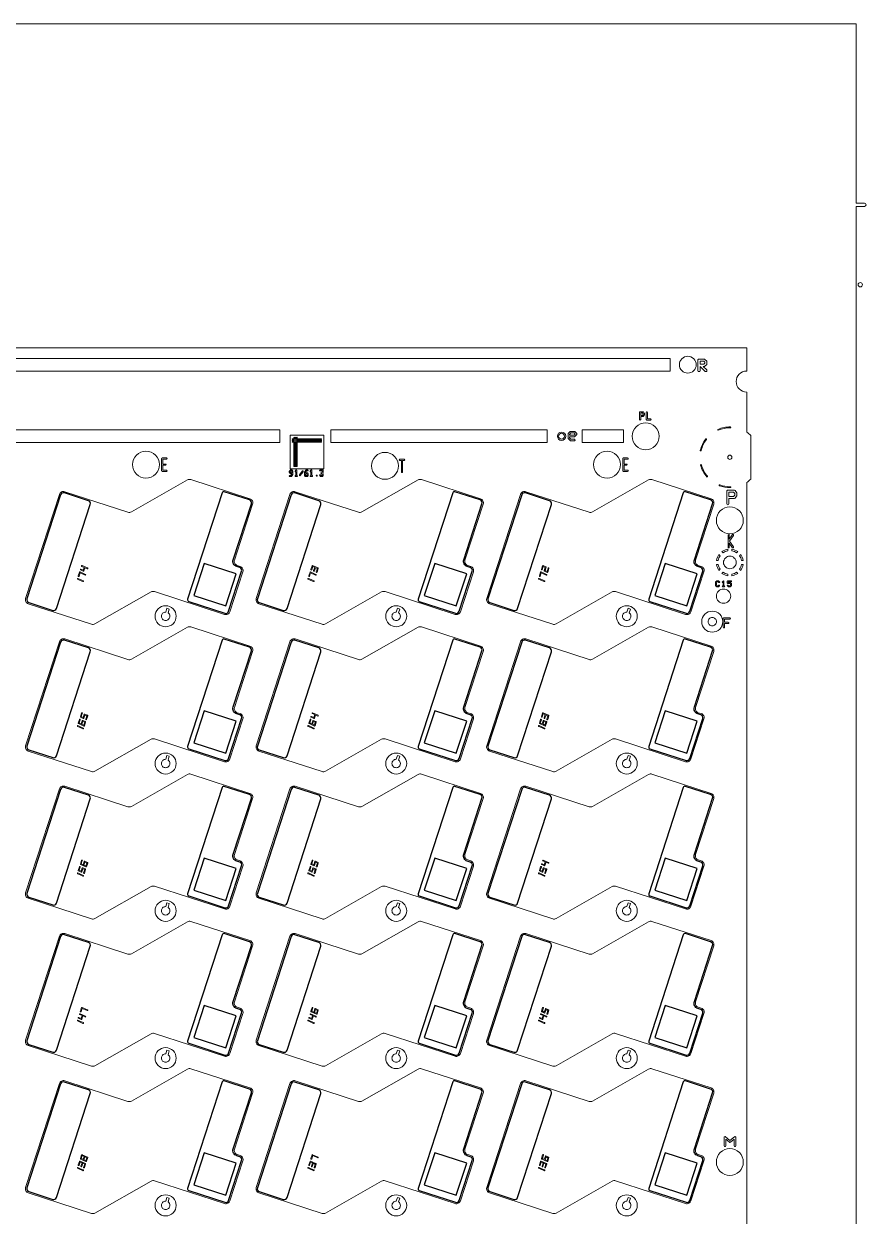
# Model space of a CAD drawing. Extents: x 2864 to 3941, y 2420 to 3182.
# Drawn here: x 3679.3 to 3779.4, y 2960.3 to 3101.9 of the extents above; entities that cross this region are included whole.
import ezdxf

# ---------------------------------------------------------------- set-up
doc = ezdxf.new("R2010")
doc.units = 0
doc.layers.get('0').update_dxf_attribs({"lineweight": 0})
for name, color, linetype in [('barcode', 1, 'Continuous'), ('susa-b', 2, 'Continuous'), ('susb-b', 3, 'Continuous')]:
    doc.layers.add(name, color=color, linetype=linetype)

msp = doc.modelspace()

# ---------------------------------------------------------------- linework, layer by layer
for p, q in [((3711.669, 3048.142), (3711.749, 3048.142)), ((3713.469, 3048.142), (3713.549, 3048.142)), ((3762.952, 3039.321), (3762.952, 3039.524)), ((3762.051, 3038.741), (3761.907, 3038.884)), ((3761.907, 3037.003), (3762.051, 3037.146)), ((3762.446, 3035.056), (3762.546, 3035.056))]:
    msp.add_line(p, q)
at = {"linetype": 'Continuous'}
for points in [[(3778.202, 2664.943), (3778.202, 2860.243), (3779.202, 2860.243, 1), (3779.202, 2860.643), (3778.202, 2860.643), (3778.202, 3063.443), (3778.202, 3080.243), (3779.202, 3080.243, 1), (3779.202, 3080.643), (3778.202, 3080.643), (3778.202, 3101.943), (3765.202, 3101.943), (3511.202, 3101.943), (3498.202, 3101.943), (3498.202, 3080.643), (3497.202, 3080.643, 1), (3497.202, 3080.243), (3498.202, 3080.243), (3498.202, 3063.443)], [(3511.202, 3063.443), (3765.202, 3063.443), (3765.202, 3060.693, 0.414215), (3763.952, 3059.443, 0.414215), (3765.202, 3058.193), (3765.202, 3053.437, -0.044688), (3765.702, 3053.034), (3765.702, 3047.853, -0.044688), (3765.202, 3047.45), (3765.202, 2863.437, -0.044688), (3765.702, 2863.034), (3765.702, 2857.853, -0.044688), (3765.202, 2857.45), (3765.202, 2673.437, -0.044688)], [(3760.486, 3061.568), (3760.486, 3061.775, 0.200077), (3760.449, 3061.864), (3760.242, 3062.07, 0.200077), (3760.154, 3062.107), (3759.533, 3062.107, 0.414226), (3759.408, 3061.982), (3759.408, 3061.361)], [(3759.408, 3061.361), (3759.408, 3060.741, 1), (3759.658, 3060.741), (3759.658, 3061.236), (3759.688, 3061.236), (3760.272, 3060.652, 1), (3760.449, 3060.829), (3760.042, 3061.236)], [(3760.042, 3061.236), (3760.154, 3061.236, 0.200077), (3760.242, 3061.273), (3760.449, 3061.48, 0.200077), (3760.486, 3061.568)], [(3753.052, 3055.497), (3753.052, 3055.639, 0.166398), (3753.037, 3055.682), (3752.928, 3055.824, 0.234442), (3752.872, 3055.851), (3752.545, 3055.851, 0.414239), (3752.475, 3055.781), (3752.475, 3055.354)], [(3752.475, 3055.354), (3752.475, 3054.927, 1), (3752.615, 3054.927), (3752.615, 3055.284), (3752.872, 3055.284, 0.234442), (3752.928, 3055.312), (3753.037, 3055.454, 0.166397), (3753.052, 3055.497)], [(3745.006, 3053.259), (3744.788, 3053.495, 0.209079), (3744.721, 3053.523), (3744.285, 3053.523, 0.209079), (3744.219, 3053.495), (3744, 3053.259, 0.190123), (3743.976, 3053.198), (3743.976, 3052.963)], [(3743.976, 3052.963), (3743.976, 3052.728, 0.190123), (3744, 3052.667), (3744.219, 3052.432, 0.209079), (3744.285, 3052.403), (3744.722, 3052.403, 1), (3744.722, 3052.583), (3744.324, 3052.583), (3744.156, 3052.763), (3744.156, 3052.873), (3744.722, 3052.873, 0.20993), (3744.788, 3052.902), (3745.006, 3053.136, 0.394798), (3745.006, 3053.259)], [(3761.793, 3053.757, 1), (3761.832, 3053.664, -0.104909), (3763.258, 3053.943, 1), (3763.26, 3054.043)], [(3759.694, 3051.252, 1), (3759.791, 3051.23, -0.106282), (3760.416, 3052.562)], [(3696.249, 3048.77, 1), (3696.249, 3048.92), (3695.827, 3048.92), (3695.827, 3049.49), (3696.125, 3049.49, 1), (3696.125, 3049.64), (3695.827, 3049.64), (3695.827, 3050.21), (3696.249, 3050.21, 1), (3696.249, 3050.36), (3695.752, 3050.36, 0.414241), (3695.677, 3050.285), (3695.677, 3049.565)], [(3751.049, 3048.77, 1), (3751.049, 3048.92), (3750.627, 3048.92), (3750.627, 3049.49), (3750.925, 3049.49, 1), (3750.925, 3049.64), (3750.627, 3049.64), (3750.627, 3050.21), (3751.049, 3050.21, 1), (3751.049, 3050.36), (3750.552, 3050.36, 0.414241), (3750.477, 3050.285), (3750.477, 3049.565)], [(3695.677, 3049.565), (3695.677, 3048.845, 0.414241), (3695.752, 3048.77), (3696.249, 3048.77)], [(3711.749, 3048.142, 1), (3711.749, 3048.262), (3711.729, 3048.262), (3711.729, 3048.878, 0.734055), (3711.62, 3048.912), (3711.541, 3048.8, 0.727575), (3711.609, 3048.709), (3711.609, 3048.262), (3711.59, 3048.262, 1), (3711.59, 3048.142), (3711.669, 3048.142)], [(3713.088, 3048.315), (3713.088, 3048.428, 0.156474), (3713.077, 3048.462), (3712.998, 3048.574, 0.245285), (3712.949, 3048.6), (3712.77, 3048.6), (3712.77, 3048.634), (3712.9, 3048.818), (3713.028, 3048.818, 1), (3713.028, 3048.938), (3712.869, 3048.938, 0.245298), (3712.82, 3048.912), (3712.661, 3048.688, 0.156461), (3712.65, 3048.653), (3712.65, 3048.54)], [(3713.549, 3048.142, 1), (3713.549, 3048.262), (3713.529, 3048.262), (3713.529, 3048.878, 0.734055), (3713.42, 3048.912), (3713.341, 3048.8, 0.727575), (3713.409, 3048.709), (3713.409, 3048.262), (3713.39, 3048.262, 1), (3713.39, 3048.142), (3713.469, 3048.142)], [(3750.477, 3049.565), (3750.477, 3048.845, 0.414241), (3750.552, 3048.77), (3751.049, 3048.77)], [(3760.532, 3048.18, -0.111014), (3759.82, 3049.54, 1), (3759.724, 3049.514)], [(3712.65, 3048.54), (3712.65, 3048.315, 0.156474), (3712.661, 3048.28), (3712.741, 3048.168, 0.245285), (3712.79, 3048.142), (3712.949, 3048.142, 0.245298), (3712.998, 3048.168), (3713.077, 3048.28, 0.156461), (3713.088, 3048.315)], [(3764.031, 3045.91), (3764.031, 3046.161, 0.163734), (3764.006, 3046.237), (3763.818, 3046.485, 0.23584), (3763.718, 3046.535), (3762.966, 3046.535, 0.414226), (3762.841, 3046.41), (3762.841, 3045.661)], [(3762.841, 3045.661), (3762.841, 3044.912, 1), (3763.091, 3044.912), (3763.091, 3045.536), (3763.718, 3045.536, 0.235848), (3763.818, 3045.586), (3764.006, 3045.834, 0.163746), (3764.031, 3045.91)], [(3763.138, 3040.712), (3763.138, 3041.192, 1), (3762.988, 3041.192), (3762.988, 3039.751, 1), (3763.138, 3039.751), (3763.138, 3040.231)], [(3763.621, 3039.794), (3763.154, 3040.471), (3763.621, 3041.149, 1), (3763.498, 3041.234), (3763.138, 3040.712)], [(3762.261, 3039.238), (3762.404, 3039.094, -0.106991), (3762.952, 3039.321)], [(3763.138, 3040.231), (3763.498, 3039.709, 1), (3763.621, 3039.794)], [(3763.452, 3039.524), (3763.452, 3039.321, -0.106992), (3763.999, 3039.094), (3764.142, 3039.238)], [(3761.621, 3038.193), (3761.824, 3038.193, -0.106992), (3762.051, 3038.741)], [(3762.051, 3037.146, -0.106993), (3761.824, 3037.693), (3761.621, 3037.693)], [(3764.496, 3038.884), (3764.352, 3038.741, -0.106991), (3764.579, 3038.193), (3764.782, 3038.193)], [(3764.782, 3037.693), (3764.579, 3037.693, -0.106992), (3764.352, 3037.146), (3764.496, 3037.003)], [(3762.952, 3036.363), (3762.952, 3036.566, -0.106992), (3762.404, 3036.793), (3762.261, 3036.649)], [(3764.142, 3036.649), (3763.999, 3036.793, -0.106991), (3763.452, 3036.566), (3763.452, 3036.363)], [(3762.546, 3035.056, 1), (3762.546, 3035.156), (3762.496, 3035.156), (3762.496, 3035.702, 0.669786), (3762.411, 3035.737), (3762.312, 3035.638, 1), (3762.382, 3035.567), (3762.396, 3035.581)], [(3762.396, 3035.581), (3762.396, 3035.156), (3762.347, 3035.156, 1), (3762.347, 3035.056), (3762.446, 3035.056)], [(3763.191, 3031.206, 1), (3763.191, 3031.356), (3762.496, 3031.356, 0.414241), (3762.421, 3031.281), (3762.421, 3030.76)], [(3762.421, 3030.76), (3762.421, 3030.238, 1), (3762.571, 3030.238), (3762.571, 3030.685), (3763.017, 3030.685, 1), (3763.017, 3030.835), (3762.571, 3030.835), (3762.571, 3031.206), (3763.191, 3031.206)], [(3763.913, 2968.629), (3763.913, 2969.623, 0.63678), (3763.748, 2969.699), (3763.217, 2969.256), (3762.685, 2969.699, 0.63678), (3762.521, 2969.623), (3762.521, 2968.629, 1), (3762.721, 2968.629), (3762.721, 2969.409)], [(3762.721, 2969.409), (3763.153, 2969.049, 0.362064), (3763.281, 2969.049), (3763.713, 2969.409)], [(3763.713, 2969.409), (3763.713, 2968.629, 1), (3763.913, 2968.629)]]:
    msp.add_lwpolyline(points, format="xyb", dxfattribs=at)
for points in [[(3778.952, 3070.943, 0.414222), (3778.702, 3071.193, 0.414222), (3778.452, 3070.943, 0.414222), (3778.702, 3070.693, 0.414222)], [(3759.202, 3061.443, 0.414216), (3758.202, 3062.443, 0.414216), (3757.202, 3061.443, 0.414216), (3758.202, 3060.443, 0.414216)], [(3754.802, 3052.943, 0.414215), (3753.202, 3054.543, 0.414215), (3751.602, 3052.943, 0.414215), (3753.202, 3051.343, 0.414215)], [(3753.782, 3054.857, 1), (3753.782, 3054.997), (3753.415, 3054.997), (3753.415, 3055.781, 1), (3753.275, 3055.781), (3753.275, 3054.927, 0.414239), (3753.345, 3054.857)], [(3714.643, 3052.232), (3711.8, 3052.232), (3711.8, 3049.389, -1), (3711.709, 3049.389), (3711.709, 3052.232), (3711.648, 3052.232), (3711.648, 3049.389, -1), (3711.557, 3049.389), (3711.557, 3052.232), (3711.495, 3052.232), (3711.495, 3049.389, -1), (3711.404, 3049.389), (3711.404, 3052.232), (3711.254, 3052.232, -1), (3711.254, 3052.323), (3711.404, 3052.323), (3711.404, 3052.385), (3711.254, 3052.385, -1), (3711.254, 3052.476), (3711.404, 3052.476), (3711.404, 3052.537), (3711.254, 3052.537, -1), (3711.254, 3052.628), (3711.404, 3052.628), (3711.404, 3052.778, -1), (3711.495, 3052.778), (3711.495, 3052.628), (3711.557, 3052.628), (3711.557, 3052.778, -1), (3711.648, 3052.778), (3711.648, 3052.628), (3711.709, 3052.628), (3711.709, 3052.778, -1), (3711.8, 3052.778), (3711.8, 3052.628), (3714.643, 3052.628, -1), (3714.643, 3052.537), (3711.8, 3052.537), (3711.8, 3052.476), (3714.643, 3052.476, -1), (3714.643, 3052.385), (3711.8, 3052.385), (3711.8, 3052.323), (3714.643, 3052.323, -1)], [(3695.41, 3049.57, 0.414215), (3693.81, 3051.17, 0.414215), (3692.21, 3049.57, 0.414215), (3693.81, 3047.97, 0.414215)], [(3723.81, 3049.422, 0.414214), (3722.21, 3051.022, 0.414214), (3720.61, 3049.422, 0.414214), (3722.21, 3047.823, 0.414214)], [(3750.21, 3049.57, 0.414215), (3748.61, 3051.17, 0.414215), (3747.01, 3049.57, 0.414215), (3748.61, 3047.97, 0.414215)], [(3763.452, 3050.443, 0.414222), (3763.202, 3050.693, 0.414222), (3762.952, 3050.443, 0.414222), (3763.202, 3050.193, 0.414222)], [(3711.288, 3048.428), (3711.288, 3048.54), (3711.288, 3048.765, 0.156474), (3711.277, 3048.8), (3711.198, 3048.912, 0.245285), (3711.149, 3048.938), (3710.99, 3048.938, 0.245298), (3710.941, 3048.912), (3710.861, 3048.8, 0.156461), (3710.85, 3048.765), (3710.85, 3048.653, 0.156474), (3710.861, 3048.618), (3710.941, 3048.506, 0.245285), (3710.99, 3048.48), (3711.168, 3048.48), (3711.168, 3048.447), (3711.038, 3048.262), (3710.91, 3048.262, 1), (3710.91, 3048.142), (3711.069, 3048.142, 0.245298), (3711.118, 3048.168), (3711.277, 3048.393, 0.156461)], [(3712.477, 3048.731, 1), (3712.379, 3048.8), (3712.061, 3048.35, 1), (3712.159, 3048.28)], [(3714.888, 3048.315), (3714.888, 3048.428, 0.156474), (3714.877, 3048.462), (3714.822, 3048.54), (3714.877, 3048.618, 0.156461), (3714.888, 3048.653), (3714.888, 3048.878, 0.414245), (3714.828, 3048.938), (3714.51, 3048.938, 1), (3714.51, 3048.818), (3714.768, 3048.818), (3714.768, 3048.672), (3714.718, 3048.6), (3714.669, 3048.6, 1), (3714.669, 3048.48), (3714.718, 3048.48), (3714.768, 3048.408), (3714.768, 3048.334), (3714.718, 3048.262), (3714.621, 3048.262), (3714.559, 3048.35, 1), (3714.461, 3048.28), (3714.541, 3048.168, 0.245285), (3714.59, 3048.142), (3714.749, 3048.142, 0.245298), (3714.798, 3048.168), (3714.877, 3048.28, 0.156461)], [(3724.488, 3050.062, 1), (3724.488, 3050.212), (3724.24, 3050.212), (3723.992, 3050.212, 1), (3723.992, 3050.062), (3724.165, 3050.062), (3724.165, 3048.697, 1), (3724.315, 3048.697), (3724.315, 3050.062)], [(3706.49, 3044.88, 0.41422), (3706.168, 3045.51), (3699.148, 3047.792, 0.211093), (3698.746, 3047.75), (3692.079, 3043.951, -0.211093), (3691.677, 3043.91), (3684.161, 3046.352, 0.41422), (3683.531, 3046.031), (3679.514, 3033.668, 0.414215), (3679.835, 3033.038), (3687.351, 3030.595, 0.211093), (3687.753, 3030.637), (3694.42, 3034.436, -0.211091), (3694.822, 3034.477), (3703.151, 3031.77, 0.414218), (3703.781, 3032.091), (3705.326, 3036.847, 0.414217), (3705.005, 3037.477), (3704.647, 3037.593, -0.414216), (3704.326, 3038.223)], [(3733.89, 3044.88, 0.41422), (3733.568, 3045.51), (3726.548, 3047.792, 0.211093), (3726.146, 3047.75), (3719.479, 3043.951, -0.211093), (3719.077, 3043.91), (3711.561, 3046.352, 0.41422), (3710.931, 3046.031), (3706.914, 3033.668, 0.414215), (3707.235, 3033.038), (3714.751, 3030.595, 0.211093), (3715.153, 3030.637), (3721.82, 3034.436, -0.211091), (3722.222, 3034.477), (3730.551, 3031.77, 0.414218), (3731.181, 3032.091), (3732.726, 3036.847, 0.414217), (3732.405, 3037.477), (3732.047, 3037.593, -0.414216), (3731.726, 3038.223)], [(3761.29, 3044.88, 0.41422), (3760.968, 3045.51), (3753.948, 3047.792, 0.211093), (3753.546, 3047.75), (3746.879, 3043.951, -0.211093), (3746.477, 3043.91), (3738.961, 3046.352, 0.41422), (3738.331, 3046.031), (3734.314, 3033.668, 0.414215), (3734.635, 3033.038), (3742.151, 3030.595, 0.211093), (3742.553, 3030.637), (3749.22, 3034.436, -0.211091), (3749.622, 3034.477), (3757.951, 3031.77, 0.414218), (3758.581, 3032.091), (3760.126, 3036.847, 0.414217), (3759.805, 3037.477), (3759.447, 3037.593, -0.414216), (3759.126, 3038.223)], [(3763.265, 3046.844, 1), (3763.263, 3046.944, -0.091818), (3762.006, 3047.154, 1), (3761.971, 3047.06, 0.091818)], [(3764.802, 3042.943, 0.414215), (3763.202, 3044.543, 0.414215), (3761.602, 3042.943, 0.414215), (3763.202, 3041.343, 0.414215)], [(3686.867, 3037.288), (3686.225, 3037.574, 1), (3686.184, 3037.483), (3686.464, 3037.358), (3686.355, 3037.022), (3686.084, 3037.142, 1), (3686.044, 3037.051), (3686.365, 3036.908, 0.447551), (3686.433, 3036.938), (3686.556, 3037.317), (3686.826, 3037.196, 1)], [(3714.294, 3037.226, 0.385532), (3714.267, 3037.288), (3713.625, 3037.574, 0.447551), (3713.557, 3037.544), (3713.416, 3037.112, 1), (3713.511, 3037.081), (3713.635, 3037.46), (3713.864, 3037.358), (3713.737, 3036.969, 1), (3713.832, 3036.938), (3713.956, 3037.317), (3714.185, 3037.215), (3714.058, 3036.825, 1), (3714.153, 3036.794)], [(3741.694, 3037.227, 1), (3741.599, 3037.257), (3741.475, 3036.878), (3741.246, 3036.981), (3741.373, 3037.37, 0.385532), (3741.346, 3037.431), (3741.025, 3037.574, 0.447551), (3740.957, 3037.544), (3740.816, 3037.112, 1), (3740.911, 3037.081), (3741.035, 3037.46), (3741.264, 3037.358), (3741.137, 3036.969, 0.385532), (3741.165, 3036.908), (3741.485, 3036.764, 0.447551), (3741.554, 3036.795)], [(3763.952, 3037.943, 0.414216), (3763.202, 3038.693, 0.414216), (3762.452, 3037.943, 0.414216), (3763.202, 3037.193, 0.414216)], [(3686.619, 3036.527), (3685.977, 3036.813, 0.447551), (3685.909, 3036.783), (3685.769, 3036.351, 1), (3685.864, 3036.32), (3685.987, 3036.699), (3686.579, 3036.435, 1)], [(3714.019, 3036.527), (3713.377, 3036.813, 0.447551), (3713.309, 3036.783), (3713.169, 3036.351, 1), (3713.264, 3036.32), (3713.387, 3036.699), (3713.979, 3036.435, 1)], [(3741.419, 3036.527), (3740.777, 3036.813, 0.447551), (3740.709, 3036.783), (3740.569, 3036.351, 1), (3740.664, 3036.32), (3740.787, 3036.699), (3741.379, 3036.435, 1)], [(3686.372, 3035.766), (3686.051, 3035.909), (3685.73, 3036.053, 1), (3685.689, 3035.961), (3686.01, 3035.818), (3686.331, 3035.675, 1)], [(3713.772, 3035.766), (3713.451, 3035.909), (3713.13, 3036.053, 1), (3713.089, 3035.961), (3713.41, 3035.818), (3713.731, 3035.675, 1)], [(3741.172, 3035.766), (3740.851, 3035.909), (3740.53, 3036.053, 1), (3740.489, 3035.961), (3740.81, 3035.818), (3741.131, 3035.675, 1)], [(3761.98, 3035.17, 1), (3761.91, 3035.24), (3761.825, 3035.156), (3761.668, 3035.156), (3761.598, 3035.226), (3761.598, 3035.582), (3761.668, 3035.652), (3761.825, 3035.652), (3761.91, 3035.567, 1), (3761.98, 3035.638), (3761.881, 3035.737, 0.200121), (3761.846, 3035.752), (3761.647, 3035.752, 0.200121), (3761.611, 3035.737), (3761.512, 3035.638, 0.200121), (3761.498, 3035.602), (3761.498, 3035.205, 0.200121), (3761.512, 3035.17), (3761.611, 3035.071, 0.200121), (3761.647, 3035.056), (3761.846, 3035.056, 0.200121), (3761.881, 3035.071)], [(3763.302, 3033.939, 0.414215), (3762.452, 3034.789, 0.414215), (3761.602, 3033.939, 0.414215), (3762.452, 3033.089, 0.414215)], [(3763.395, 3035.205), (3763.395, 3035.404, 0.200121), (3763.38, 3035.439), (3763.281, 3035.538, 0.200121), (3763.246, 3035.553), (3762.998, 3035.553), (3762.998, 3035.652), (3763.345, 3035.652, 1), (3763.345, 3035.752), (3762.948, 3035.752, 0.414253), (3762.898, 3035.702), (3762.898, 3035.503, 0.414253), (3762.948, 3035.453), (3763.225, 3035.453), (3763.295, 3035.383), (3763.295, 3035.226), (3763.225, 3035.156), (3763.068, 3035.156), (3762.983, 3035.24, 1), (3762.912, 3035.17), (3763.011, 3035.071, 0.200121), (3763.047, 3035.056), (3763.246, 3035.056, 0.200121), (3763.281, 3035.071), (3763.38, 3035.17, 0.200121)], [(3697.402, 3031.551, 0.414215), (3696.152, 3032.801, 0.414215), (3694.902, 3031.551, 0.414215), (3696.152, 3030.301, 0.414215)], [(3696.652, 3031.551, -0.414217), (3696.152, 3031.051, -0.414217), (3695.652, 3031.551, -0.414217), (3696.152, 3032.051, -0.002897), (3696.157, 3032.051), (3696.303, 3032.502), (3696.588, 3032.409), (3696.442, 3031.958, -0.242589)], [(3724.802, 3031.551, 0.414215), (3723.552, 3032.801, 0.414215), (3722.302, 3031.551, 0.414215), (3723.552, 3030.301, 0.414215)], [(3724.052, 3031.551, -0.414217), (3723.552, 3031.051, -0.414217), (3723.052, 3031.551, -0.414217), (3723.552, 3032.051, -0.002897), (3723.557, 3032.051), (3723.703, 3032.502), (3723.988, 3032.409), (3723.842, 3031.958, -0.242589)], [(3752.202, 3031.551, 0.414215), (3750.952, 3032.801, 0.414215), (3749.702, 3031.551, 0.414215), (3750.952, 3030.301, 0.414215)], [(3751.452, 3031.551, -0.414217), (3750.952, 3031.051, -0.414217), (3750.452, 3031.551, -0.414217), (3750.952, 3032.051, -0.002897), (3750.957, 3032.051), (3751.103, 3032.502), (3751.388, 3032.409), (3751.242, 3031.958, -0.242589)], [(3762.363, 3030.909, 0.414215), (3761.113, 3032.159, 0.414215), (3759.863, 3030.909, 0.414215), (3761.113, 3029.659, 0.414215)], [(3761.613, 3030.909, -0.414217), (3761.113, 3030.409, -0.414217), (3760.613, 3030.909, -0.414217), (3761.113, 3031.409, -0.414217)], [(3706.49, 3027.38, 0.41422), (3706.168, 3028.01), (3699.148, 3030.292, 0.211093), (3698.746, 3030.25), (3692.079, 3026.451, -0.211093), (3691.677, 3026.41), (3684.161, 3028.852, 0.41422), (3683.531, 3028.531), (3679.514, 3016.168, 0.414215), (3679.835, 3015.538), (3687.351, 3013.095, 0.211093), (3687.753, 3013.137), (3694.42, 3016.936, -0.211091), (3694.822, 3016.977), (3703.151, 3014.27, 0.414218), (3703.781, 3014.591), (3705.326, 3019.347, 0.414217), (3705.005, 3019.977), (3704.647, 3020.093, -0.414216), (3704.326, 3020.723)], [(3733.89, 3027.38, 0.41422), (3733.568, 3028.01), (3726.548, 3030.292, 0.211093), (3726.146, 3030.25), (3719.479, 3026.451, -0.211093), (3719.077, 3026.41), (3711.561, 3028.852, 0.41422), (3710.931, 3028.531), (3706.914, 3016.168, 0.414215), (3707.235, 3015.538), (3714.751, 3013.095, 0.211093), (3715.153, 3013.137), (3721.82, 3016.936, -0.211091), (3722.222, 3016.977), (3730.551, 3014.27, 0.414218), (3731.181, 3014.591), (3732.726, 3019.347, 0.414217), (3732.405, 3019.977), (3732.047, 3020.093, -0.414216), (3731.726, 3020.723)], [(3761.29, 3027.38, 0.41422), (3760.968, 3028.01), (3753.948, 3030.292, 0.211093), (3753.546, 3030.25), (3746.879, 3026.451, -0.211093), (3746.477, 3026.41), (3738.961, 3028.852, 0.41422), (3738.331, 3028.531), (3734.314, 3016.168, 0.414215), (3734.635, 3015.538), (3742.151, 3013.095, 0.211093), (3742.553, 3013.137), (3749.22, 3016.936, -0.211091), (3749.622, 3016.977), (3757.951, 3014.27, 0.414218), (3758.581, 3014.591), (3760.126, 3019.347, 0.414217), (3759.805, 3019.977), (3759.447, 3020.093, -0.414216), (3759.126, 3020.723)], [(3686.646, 3018.965, 0.385532), (3686.619, 3019.027), (3686.298, 3019.17, 0.447551), (3686.23, 3019.14), (3686.107, 3018.761), (3685.878, 3018.863), (3686.005, 3019.252, 1), (3685.91, 3019.283), (3685.769, 3018.851, 0.385532), (3685.796, 3018.79), (3686.438, 3018.503, 0.447551), (3686.506, 3018.534)], [(3686.894, 3019.726, 0.385532), (3686.867, 3019.788), (3686.546, 3019.931, 0.447551), (3686.478, 3019.9), (3686.355, 3019.522), (3686.125, 3019.624), (3686.252, 3020.013, 1), (3686.157, 3020.044), (3686.016, 3019.612, 0.385532), (3686.044, 3019.551), (3686.365, 3019.408, 0.447551), (3686.433, 3019.438), (3686.556, 3019.817), (3686.785, 3019.715), (3686.658, 3019.325, 1), (3686.753, 3019.294)], [(3714.046, 3018.965, 0.385532), (3714.019, 3019.027), (3713.698, 3019.17, 0.447551), (3713.63, 3019.14), (3713.507, 3018.761), (3713.278, 3018.863), (3713.405, 3019.252, 1), (3713.31, 3019.283), (3713.169, 3018.851, 0.385532), (3713.196, 3018.79), (3713.838, 3018.503, 0.447551), (3713.906, 3018.534)], [(3714.267, 3019.788), (3713.625, 3020.074, 1), (3713.584, 3019.983), (3713.864, 3019.858), (3713.755, 3019.522), (3713.484, 3019.642, 1), (3713.444, 3019.551), (3713.765, 3019.408, 0.447551), (3713.833, 3019.438), (3713.956, 3019.817), (3714.226, 3019.696, 1)], [(3741.446, 3018.965, 0.385532), (3741.419, 3019.027), (3741.098, 3019.17, 0.447551), (3741.03, 3019.14), (3740.907, 3018.761), (3740.678, 3018.863), (3740.805, 3019.252, 1), (3740.71, 3019.283), (3740.569, 3018.851, 0.385532), (3740.596, 3018.79), (3741.238, 3018.503, 0.447551), (3741.306, 3018.534)], [(3741.694, 3019.726, 0.385532), (3741.667, 3019.788), (3741.025, 3020.074, 0.447551), (3740.957, 3020.044), (3740.816, 3019.612, 1), (3740.911, 3019.581), (3741.035, 3019.96), (3741.264, 3019.858), (3741.137, 3019.469, 1), (3741.232, 3019.438), (3741.356, 3019.817), (3741.585, 3019.715), (3741.458, 3019.325, 1), (3741.553, 3019.294)], [(3686.372, 3018.266), (3686.051, 3018.409), (3685.73, 3018.553, 1), (3685.689, 3018.461), (3686.01, 3018.318), (3686.331, 3018.175, 1)], [(3713.772, 3018.266), (3713.451, 3018.409), (3713.13, 3018.553, 1), (3713.089, 3018.461), (3713.41, 3018.318), (3713.731, 3018.175, 1)], [(3741.172, 3018.266), (3740.851, 3018.409), (3740.53, 3018.553, 1), (3740.489, 3018.461), (3740.81, 3018.318), (3741.131, 3018.175, 1)], [(3697.402, 3014.051, 0.414215), (3696.152, 3015.301, 0.414215), (3694.902, 3014.051, 0.414215), (3696.152, 3012.801, 0.414215)], [(3696.652, 3014.051, -0.414217), (3696.152, 3013.551, -0.414217), (3695.652, 3014.051, -0.414217), (3696.152, 3014.551, -0.002897), (3696.157, 3014.551), (3696.303, 3015.002), (3696.588, 3014.909), (3696.442, 3014.458, -0.242589)], [(3724.802, 3014.051, 0.414215), (3723.552, 3015.301, 0.414215), (3722.302, 3014.051, 0.414215), (3723.552, 3012.801, 0.414215)], [(3724.052, 3014.051, -0.414217), (3723.552, 3013.551, -0.414217), (3723.052, 3014.051, -0.414217), (3723.552, 3014.551, -0.002897), (3723.557, 3014.551), (3723.703, 3015.002), (3723.988, 3014.909), (3723.842, 3014.458, -0.242589)], [(3752.202, 3014.051, 0.414215), (3750.952, 3015.301, 0.414215), (3749.702, 3014.051, 0.414215), (3750.952, 3012.801, 0.414215)], [(3751.452, 3014.051, -0.414217), (3750.952, 3013.551, -0.414217), (3750.452, 3014.051, -0.414217), (3750.952, 3014.551, -0.002897), (3750.957, 3014.551), (3751.103, 3015.002), (3751.388, 3014.909), (3751.242, 3014.458, -0.242589)], [(3706.49, 3009.88, 0.41422), (3706.168, 3010.51), (3699.148, 3012.792, 0.211093), (3698.746, 3012.75), (3692.079, 3008.951, -0.211093), (3691.677, 3008.91), (3684.161, 3011.352, 0.41422), (3683.531, 3011.031), (3679.514, 2998.668, 0.414215), (3679.835, 2998.038), (3687.351, 2995.595, 0.211093), (3687.753, 2995.637), (3694.42, 2999.436, -0.211091), (3694.822, 2999.477), (3703.151, 2996.77, 0.414218), (3703.781, 2997.091), (3705.326, 3001.847, 0.414217), (3705.005, 3002.477), (3704.647, 3002.593, -0.414216), (3704.326, 3003.223)], [(3733.89, 3009.88, 0.41422), (3733.568, 3010.51), (3726.548, 3012.792, 0.211093), (3726.146, 3012.75), (3719.479, 3008.951, -0.211093), (3719.077, 3008.91), (3711.561, 3011.352, 0.41422), (3710.931, 3011.031), (3706.914, 2998.668, 0.414215), (3707.235, 2998.038), (3714.751, 2995.595, 0.211093), (3715.153, 2995.637), (3721.82, 2999.436, -0.211091), (3722.222, 2999.477), (3730.551, 2996.77, 0.414218), (3731.181, 2997.091), (3732.726, 3001.847, 0.414217), (3732.405, 3002.477), (3732.047, 3002.593, -0.414216), (3731.726, 3003.223)], [(3761.29, 3009.88, 0.41422), (3760.968, 3010.51), (3753.948, 3012.792, 0.211093), (3753.546, 3012.75), (3746.879, 3008.951, -0.211093), (3746.477, 3008.91), (3738.961, 3011.352, 0.41422), (3738.331, 3011.031), (3734.314, 2998.668, 0.414215), (3734.635, 2998.038), (3742.151, 2995.595, 0.211093), (3742.553, 2995.637), (3749.22, 2999.436, -0.211091), (3749.622, 2999.477), (3757.951, 2996.77, 0.414218), (3758.581, 2997.091), (3760.126, 3001.847, 0.414217), (3759.805, 3002.477), (3759.447, 3002.593, -0.414216), (3759.126, 3003.223)], [(3686.894, 3002.226, 0.385532), (3686.867, 3002.288), (3686.546, 3002.431, 0.447551), (3686.478, 3002.4), (3686.355, 3002.022), (3686.125, 3002.124), (3686.252, 3002.513, 1), (3686.157, 3002.544), (3686.016, 3002.112, 0.385532), (3686.044, 3002.051), (3686.685, 3001.764, 0.447551), (3686.754, 3001.795)], [(3714.294, 3002.226, 0.385532), (3714.267, 3002.288), (3713.946, 3002.431, 0.447551), (3713.878, 3002.4), (3713.755, 3002.022), (3713.525, 3002.124), (3713.652, 3002.513, 1), (3713.557, 3002.544), (3713.416, 3002.112, 0.385532), (3713.444, 3002.051), (3713.765, 3001.908, 0.447551), (3713.833, 3001.938), (3713.956, 3002.317), (3714.185, 3002.215), (3714.058, 3001.825, 1), (3714.153, 3001.794)], [(3741.667, 3002.288), (3741.025, 3002.574, 1), (3740.984, 3002.483), (3741.264, 3002.358), (3741.155, 3002.022), (3740.884, 3002.142, 1), (3740.844, 3002.051), (3741.165, 3001.908, 0.447551), (3741.233, 3001.938), (3741.356, 3002.317), (3741.626, 3002.196, 1)], [(3686.372, 3000.766), (3686.051, 3000.909), (3685.73, 3001.053, 1), (3685.689, 3000.961), (3686.01, 3000.818), (3686.331, 3000.675, 1)], [(3686.646, 3001.465, 0.385532), (3686.619, 3001.527), (3686.298, 3001.67, 0.447551), (3686.23, 3001.64), (3686.107, 3001.261), (3685.878, 3001.363), (3686.005, 3001.752, 1), (3685.91, 3001.783), (3685.769, 3001.351, 0.385532), (3685.796, 3001.29), (3686.117, 3001.147, 0.447551), (3686.185, 3001.177), (3686.308, 3001.556), (3686.538, 3001.454), (3686.411, 3001.065, 1), (3686.506, 3001.034)], [(3713.772, 3000.766), (3713.451, 3000.909), (3713.13, 3001.053, 1), (3713.089, 3000.961), (3713.41, 3000.818), (3713.731, 3000.675, 1)], [(3714.046, 3001.465, 0.385532), (3714.019, 3001.527), (3713.698, 3001.67, 0.447551), (3713.63, 3001.64), (3713.507, 3001.261), (3713.278, 3001.363), (3713.405, 3001.752, 1), (3713.31, 3001.783), (3713.169, 3001.351, 0.385532), (3713.196, 3001.29), (3713.517, 3001.147, 0.447551), (3713.585, 3001.177), (3713.708, 3001.556), (3713.938, 3001.454), (3713.811, 3001.065, 1), (3713.906, 3001.034)], [(3741.172, 3000.766), (3740.851, 3000.909), (3740.53, 3001.053, 1), (3740.489, 3000.961), (3740.81, 3000.818), (3741.131, 3000.675, 1)], [(3741.446, 3001.465, 0.385532), (3741.419, 3001.527), (3741.098, 3001.67, 0.447551), (3741.03, 3001.64), (3740.907, 3001.261), (3740.678, 3001.363), (3740.805, 3001.752, 1), (3740.71, 3001.783), (3740.569, 3001.351, 0.385532), (3740.596, 3001.29), (3740.917, 3001.147, 0.447551), (3740.985, 3001.177), (3741.108, 3001.556), (3741.338, 3001.454), (3741.211, 3001.065, 1), (3741.306, 3001.034)], [(3697.402, 2996.551, 0.414215), (3696.152, 2997.801, 0.414215), (3694.902, 2996.551, 0.414215), (3696.152, 2995.301, 0.414215)], [(3696.652, 2996.551, -0.414217), (3696.152, 2996.051, -0.414217), (3695.652, 2996.551, -0.414217), (3696.152, 2997.051, -0.002897), (3696.157, 2997.051), (3696.303, 2997.502), (3696.588, 2997.409), (3696.442, 2996.958, -0.242589)], [(3724.802, 2996.551, 0.414215), (3723.552, 2997.801, 0.414215), (3722.302, 2996.551, 0.414215), (3723.552, 2995.301, 0.414215)], [(3724.052, 2996.551, -0.414217), (3723.552, 2996.051, -0.414217), (3723.052, 2996.551, -0.414217), (3723.552, 2997.051, -0.002897), (3723.557, 2997.051), (3723.703, 2997.502), (3723.988, 2997.409), (3723.842, 2996.958, -0.242589)], [(3752.202, 2996.551, 0.414215), (3750.952, 2997.801, 0.414215), (3749.702, 2996.551, 0.414215), (3750.952, 2995.301, 0.414215)], [(3751.452, 2996.551, -0.414217), (3750.952, 2996.051, -0.414217), (3750.452, 2996.551, -0.414217), (3750.952, 2997.051, -0.002897), (3750.957, 2997.051), (3751.103, 2997.502), (3751.388, 2997.409), (3751.242, 2996.958, -0.242589)], [(3706.49, 2992.38, 0.41422), (3706.168, 2993.01), (3699.148, 2995.292, 0.211093), (3698.746, 2995.25), (3692.079, 2991.451, -0.211093), (3691.677, 2991.41), (3684.161, 2993.852, 0.41422), (3683.531, 2993.531), (3679.514, 2981.168, 0.414215), (3679.835, 2980.538), (3687.351, 2978.095, 0.211093), (3687.753, 2978.137), (3694.42, 2981.936, -0.211091), (3694.822, 2981.977), (3703.151, 2979.27, 0.414218), (3703.781, 2979.591), (3705.326, 2984.347, 0.414217), (3705.005, 2984.977), (3704.647, 2985.093, -0.414216), (3704.326, 2985.723)], [(3733.89, 2992.38, 0.41422), (3733.568, 2993.01), (3726.548, 2995.292, 0.211093), (3726.146, 2995.25), (3719.479, 2991.451, -0.211093), (3719.077, 2991.41), (3711.561, 2993.852, 0.41422), (3710.931, 2993.531), (3706.914, 2981.168, 0.414215), (3707.235, 2980.538), (3714.751, 2978.095, 0.211093), (3715.153, 2978.137), (3721.82, 2981.936, -0.211091), (3722.222, 2981.977), (3730.551, 2979.27, 0.414218), (3731.181, 2979.591), (3732.726, 2984.347, 0.414217), (3732.405, 2984.977), (3732.047, 2985.093, -0.414216), (3731.726, 2985.723)], [(3761.29, 2992.38, 0.41422), (3760.968, 2993.01), (3753.948, 2995.292, 0.211093), (3753.546, 2995.25), (3746.879, 2991.451, -0.211093), (3746.477, 2991.41), (3738.961, 2993.852, 0.41422), (3738.331, 2993.531), (3734.314, 2981.168, 0.414215), (3734.635, 2980.538), (3742.151, 2978.095, 0.211093), (3742.553, 2978.137), (3749.22, 2981.936, -0.211091), (3749.622, 2981.977), (3757.951, 2979.27, 0.414218), (3758.581, 2979.591), (3760.126, 2984.347, 0.414217), (3759.805, 2984.977), (3759.447, 2985.093, -0.414216), (3759.126, 2985.723)], [(3686.867, 2984.788), (3686.225, 2985.074, 0.447551), (3686.157, 2985.044), (3686.016, 2984.612, 1), (3686.111, 2984.581), (3686.235, 2984.96), (3686.826, 2984.696, 1)], [(3714.294, 2984.726, 0.385532), (3714.267, 2984.788), (3713.946, 2984.931, 0.447551), (3713.878, 2984.9), (3713.755, 2984.522), (3713.525, 2984.624), (3713.652, 2985.013, 1), (3713.557, 2985.044), (3713.416, 2984.612, 0.385532), (3713.444, 2984.551), (3714.085, 2984.264, 0.447551), (3714.154, 2984.295)], [(3741.694, 2984.726, 0.385532), (3741.667, 2984.788), (3741.346, 2984.931, 0.447551), (3741.278, 2984.9), (3741.155, 2984.522), (3740.925, 2984.624), (3741.052, 2985.013, 1), (3740.957, 2985.044), (3740.816, 2984.612, 0.385532), (3740.844, 2984.551), (3741.165, 2984.408, 0.447551), (3741.233, 2984.438), (3741.356, 2984.817), (3741.585, 2984.715), (3741.458, 2984.325, 1), (3741.553, 2984.294)], [(3686.619, 2984.027), (3685.977, 2984.313, 1), (3685.937, 2984.222), (3686.217, 2984.097), (3686.107, 2983.761), (3685.837, 2983.881, 1), (3685.796, 2983.79), (3686.117, 2983.647, 0.447551), (3686.185, 2983.677), (3686.308, 2984.056), (3686.579, 2983.935, 1)], [(3714.019, 2984.027), (3713.377, 2984.313, 1), (3713.337, 2984.222), (3713.617, 2984.097), (3713.507, 2983.761), (3713.237, 2983.881, 1), (3713.196, 2983.79), (3713.517, 2983.647, 0.447551), (3713.585, 2983.677), (3713.708, 2984.056), (3713.979, 2983.935, 1)], [(3741.419, 2984.027), (3740.777, 2984.313, 1), (3740.737, 2984.222), (3741.017, 2984.097), (3740.907, 2983.761), (3740.637, 2983.881, 1), (3740.596, 2983.79), (3740.917, 2983.647, 0.447551), (3740.985, 2983.677), (3741.108, 2984.056), (3741.379, 2983.935, 1)], [(3686.372, 2983.266), (3686.051, 2983.409), (3685.73, 2983.553, 1), (3685.689, 2983.461), (3686.01, 2983.318), (3686.331, 2983.175, 1)], [(3713.772, 2983.266), (3713.451, 2983.409), (3713.13, 2983.553, 1), (3713.089, 2983.461), (3713.41, 2983.318), (3713.731, 2983.175, 1)], [(3741.172, 2983.266), (3740.851, 2983.409), (3740.53, 2983.553, 1), (3740.489, 2983.461), (3740.81, 2983.318), (3741.131, 2983.175, 1)], [(3697.402, 2979.051, 0.414215), (3696.152, 2980.301, 0.414215), (3694.902, 2979.051, 0.414215), (3696.152, 2977.801, 0.414215)], [(3696.652, 2979.051, -0.414217), (3696.152, 2978.551, -0.414217), (3695.652, 2979.051, -0.414217), (3696.152, 2979.551, -0.002897), (3696.157, 2979.551), (3696.303, 2980.002), (3696.588, 2979.909), (3696.442, 2979.458, -0.242589)], [(3724.802, 2979.051, 0.414215), (3723.552, 2980.301, 0.414215), (3722.302, 2979.051, 0.414215), (3723.552, 2977.801, 0.414215)], [(3724.052, 2979.051, -0.414217), (3723.552, 2978.551, -0.414217), (3723.052, 2979.051, -0.414217), (3723.552, 2979.551, -0.002897), (3723.557, 2979.551), (3723.703, 2980.002), (3723.988, 2979.909), (3723.842, 2979.458, -0.242589)], [(3752.202, 2979.051, 0.414215), (3750.952, 2980.301, 0.414215), (3749.702, 2979.051, 0.414215), (3750.952, 2977.801, 0.414215)], [(3751.452, 2979.051, -0.414217), (3750.952, 2978.551, -0.414217), (3750.452, 2979.051, -0.414217), (3750.952, 2979.551, -0.002897), (3750.957, 2979.551), (3751.103, 2980.002), (3751.388, 2979.909), (3751.242, 2979.458, -0.242589)], [(3706.49, 2974.88, 0.41422), (3706.168, 2975.51), (3699.148, 2977.792, 0.211093), (3698.746, 2977.75), (3692.079, 2973.951, -0.211093), (3691.677, 2973.91), (3684.161, 2976.352, 0.41422), (3683.531, 2976.031), (3679.514, 2963.668, 0.414215), (3679.835, 2963.038), (3687.351, 2960.595, 0.211093), (3687.753, 2960.637), (3694.42, 2964.436, -0.211091), (3694.822, 2964.477), (3703.151, 2961.77, 0.414218), (3703.781, 2962.091), (3705.326, 2966.847, 0.414217), (3705.005, 2967.477), (3704.647, 2967.593, -0.414216), (3704.326, 2968.223)], [(3733.89, 2974.88, 0.41422), (3733.568, 2975.51), (3726.548, 2977.792, 0.211093), (3726.146, 2977.75), (3719.479, 2973.951, -0.211093), (3719.077, 2973.91), (3711.561, 2976.352, 0.41422), (3710.931, 2976.031), (3706.914, 2963.668, 0.414215), (3707.235, 2963.038), (3714.751, 2960.595, 0.211093), (3715.153, 2960.637), (3721.82, 2964.436, -0.211091), (3722.222, 2964.477), (3730.551, 2961.77, 0.414218), (3731.181, 2962.091), (3732.726, 2966.847, 0.414217), (3732.405, 2967.477), (3732.047, 2967.593, -0.414216), (3731.726, 2968.223)], [(3761.29, 2974.88, 0.41422), (3760.968, 2975.51), (3753.948, 2977.792, 0.211093), (3753.546, 2977.75), (3746.879, 2973.951, -0.211093), (3746.477, 2973.91), (3738.961, 2976.352, 0.41422), (3738.331, 2976.031), (3734.314, 2963.668, 0.414215), (3734.635, 2963.038), (3742.151, 2960.595, 0.211093), (3742.553, 2960.637), (3749.22, 2964.436, -0.211091), (3749.622, 2964.477), (3757.951, 2961.77, 0.414218), (3758.581, 2962.091), (3760.126, 2966.847, 0.414217), (3759.805, 2967.477), (3759.447, 2967.593, -0.414216), (3759.126, 2968.223)], [(3764.802, 2966.693, 0.414215), (3763.202, 2968.293, 0.414215), (3761.602, 2966.693, 0.414215), (3763.202, 2965.093, 0.414215)], [(3686.646, 2966.465, 0.385532), (3686.619, 2966.527), (3685.977, 2966.813, 0.447551), (3685.909, 2966.783), (3685.769, 2966.351, 1), (3685.864, 2966.32), (3685.987, 2966.699), (3686.217, 2966.597), (3686.09, 2966.208, 1), (3686.185, 2966.177), (3686.308, 2966.556), (3686.538, 2966.454), (3686.411, 2966.065, 1), (3686.506, 2966.034)], [(3686.894, 2967.226, 0.385532), (3686.867, 2967.288), (3686.225, 2967.574, 0.447551), (3686.157, 2967.544), (3686.016, 2967.112, 0.385532), (3686.044, 2967.051), (3686.685, 2966.764, 0.447551), (3686.754, 2966.795)], [(3714.046, 2966.465, 0.385532), (3714.019, 2966.527), (3713.377, 2966.813, 0.447551), (3713.309, 2966.783), (3713.169, 2966.351, 1), (3713.264, 2966.32), (3713.387, 2966.699), (3713.617, 2966.597), (3713.49, 2966.208, 1), (3713.585, 2966.177), (3713.708, 2966.556), (3713.938, 2966.454), (3713.811, 2966.065, 1), (3713.906, 2966.034)], [(3714.267, 2967.288), (3713.625, 2967.574, 0.447551), (3713.557, 2967.544), (3713.416, 2967.112, 1), (3713.511, 2967.081), (3713.635, 2967.46), (3714.226, 2967.196, 1)], [(3741.446, 2966.465, 0.385532), (3741.419, 2966.527), (3740.777, 2966.813, 0.447551), (3740.709, 2966.783), (3740.569, 2966.351, 1), (3740.664, 2966.32), (3740.787, 2966.699), (3741.017, 2966.597), (3740.89, 2966.208, 1), (3740.985, 2966.177), (3741.108, 2966.556), (3741.338, 2966.454), (3741.211, 2966.065, 1), (3741.306, 2966.034)], [(3741.694, 2967.226, 0.385532), (3741.667, 2967.288), (3741.346, 2967.431, 0.447551), (3741.278, 2967.4), (3741.155, 2967.022), (3740.925, 2967.124), (3741.052, 2967.513, 1), (3740.957, 2967.544), (3740.816, 2967.112, 0.385532), (3740.844, 2967.051), (3741.485, 2966.764, 0.447551), (3741.554, 2966.795)], [(3686.372, 2965.766), (3686.051, 2965.909), (3685.73, 2966.053, 1), (3685.689, 2965.961), (3686.01, 2965.818), (3686.331, 2965.675, 1)], [(3713.772, 2965.766), (3713.451, 2965.909), (3713.13, 2966.053, 1), (3713.089, 2965.961), (3713.41, 2965.818), (3713.731, 2965.675, 1)], [(3741.172, 2965.766), (3740.851, 2965.909), (3740.53, 2966.053, 1), (3740.489, 2965.961), (3740.81, 2965.818), (3741.131, 2965.675, 1)], [(3697.402, 2961.551, 0.414215), (3696.152, 2962.801, 0.414215), (3694.902, 2961.551, 0.414215), (3696.152, 2960.301, 0.414215)], [(3696.652, 2961.551, -0.414217), (3696.152, 2961.051, -0.414217), (3695.652, 2961.551, -0.414217), (3696.152, 2962.051, -0.002897), (3696.157, 2962.051), (3696.303, 2962.502), (3696.588, 2962.409), (3696.442, 2961.958, -0.242589)], [(3724.802, 2961.551, 0.414215), (3723.552, 2962.801, 0.414215), (3722.302, 2961.551, 0.414215), (3723.552, 2960.301, 0.414215)], [(3724.052, 2961.551, -0.414217), (3723.552, 2961.051, -0.414217), (3723.052, 2961.551, -0.414217), (3723.552, 2962.051, -0.002897), (3723.557, 2962.051), (3723.703, 2962.502), (3723.988, 2962.409), (3723.842, 2961.958, -0.242589)], [(3752.202, 2961.551, 0.414215), (3750.952, 2962.801, 0.414215), (3749.702, 2961.551, 0.414215), (3750.952, 2960.301, 0.414215)], [(3751.452, 2961.551, -0.414217), (3750.952, 2961.051, -0.414217), (3750.452, 2961.551, -0.414217), (3750.952, 2962.051, -0.002897), (3750.957, 2962.051), (3751.103, 2962.502), (3751.388, 2962.409), (3751.242, 2961.958, -0.242589)]]:
    msp.add_lwpolyline(points, format="xyb", close=True, dxfattribs=at)
for points in [[(3756.104, 3060.693), (3756.104, 3062.193), (3518.202, 3062.193), (3518.202, 3060.693)], [(3760.236, 3061.62), (3760.102, 3061.486), (3759.658, 3061.486), (3759.658, 3061.857), (3760.102, 3061.857), (3760.236, 3061.724)], [(3752.912, 3055.52), (3752.838, 3055.424), (3752.615, 3055.424), (3752.615, 3055.711), (3752.838, 3055.711), (3752.912, 3055.615)], [(3709.718, 3052.193), (3709.718, 3053.693), (3646.951, 3053.693), (3646.951, 3052.193)], [(3714.95, 3049.082), (3714.95, 3053.082), (3710.95, 3053.082), (3710.95, 3049.082)], [(3741.494, 3052.193), (3741.494, 3053.693), (3715.777, 3053.693), (3715.777, 3052.193)], [(3744.817, 3053.198), (3744.682, 3053.053), (3744.156, 3053.053), (3744.156, 3053.163), (3744.324, 3053.343), (3744.682, 3053.343)], [(3750.581, 3052.193), (3750.581, 3053.693), (3745.669, 3053.693), (3745.669, 3052.193)], [(3711.557, 3052.476), (3711.557, 3052.537), (3711.495, 3052.537), (3711.495, 3052.476)], [(3711.557, 3052.323), (3711.557, 3052.385), (3711.495, 3052.385), (3711.495, 3052.323)], [(3711.709, 3052.476), (3711.709, 3052.537), (3711.648, 3052.537), (3711.648, 3052.476)], [(3711.709, 3052.323), (3711.709, 3052.385), (3711.648, 3052.385), (3711.648, 3052.323)], [(3711.168, 3048.6), (3711.021, 3048.6), (3710.97, 3048.672), (3710.97, 3048.746), (3711.021, 3048.818), (3711.118, 3048.818), (3711.168, 3048.746)], [(3712.968, 3048.334), (3712.918, 3048.262), (3712.821, 3048.262), (3712.77, 3048.334), (3712.77, 3048.48), (3712.918, 3048.48), (3712.968, 3048.408)], [(3763.781, 3045.952), (3763.656, 3045.786), (3763.091, 3045.786), (3763.091, 3046.285), (3763.656, 3046.285), (3763.781, 3046.119)], [(3686.538, 3018.954), (3686.428, 3018.617), (3686.199, 3018.72), (3686.308, 3019.056)], [(3713.938, 3018.954), (3713.828, 3018.617), (3713.599, 3018.72), (3713.708, 3019.056)], [(3741.338, 3018.954), (3741.228, 3018.617), (3740.999, 3018.72), (3741.108, 3019.056)], [(3686.785, 3002.215), (3686.675, 3001.878), (3686.446, 3001.981), (3686.556, 3002.317)], [(3714.185, 2984.715), (3714.075, 2984.378), (3713.846, 2984.481), (3713.956, 2984.817)], [(3686.464, 2967.358), (3686.355, 2967.022), (3686.125, 2967.124), (3686.235, 2967.46)], [(3686.785, 2967.215), (3686.675, 2966.878), (3686.446, 2966.981), (3686.556, 2967.317)], [(3741.585, 2967.215), (3741.475, 2966.878), (3741.246, 2966.981), (3741.356, 2967.317)]]:
    msp.add_lwpolyline(points, close=True, dxfattribs=at)
for centre, radius in [((3743.202, 3052.943), 0.5), ((3743.202, 3052.943), 0.35), ((3714.109, 3048.259), 0.06)]:
    msp.add_circle(centre, radius)
for centre, radius, start, end in [((3763.202, 3050.443), 3.6, 89.0761, 113.03146), ((3763.202, 3050.443), 3.6, 142.7478, 167.01433), ((3760.376, 3052.592), 0.05, 322.74966, 142.74966), ((3763.202, 3050.443), 3.6, 194.95594, 220.2942), ((3760.494, 3048.148), 0.05, 220.29305, 40.29305), ((3763.202, 3037.943), 1.6, 98.98922, 126.0106), ((3763.202, 3037.943), 1.6, 53.9894, 81.01078), ((3763.202, 3037.943), 1.6, 143.9894, 171.01078), ((3763.202, 3037.943), 1.6, 188.98939, 216.01078), ((3763.202, 3037.943), 1.6, 8.98922, 36.0106), ((3763.202, 3037.943), 1.6, 323.9894, 351.01078), ((3763.202, 3037.943), 1.6, 233.98937, 261.01066), ((3763.202, 3037.943), 1.6, 278.98922, 306.0106)]:
    msp.add_arc(centre, radius, start, end)
at = {"layer": 'barcode', "linetype": 'Continuous'}
for points in [[(3700.729, 3037.812), (3699.493, 3034.007), (3703.297, 3032.771), (3704.533, 3036.576)], [(3728.129, 3037.812), (3726.893, 3034.007), (3730.697, 3032.771), (3731.933, 3036.576)], [(3755.529, 3037.812), (3754.293, 3034.007), (3758.097, 3032.771), (3759.333, 3036.576)], [(3700.729, 3020.312), (3699.493, 3016.507), (3703.297, 3015.271), (3704.533, 3019.076)], [(3728.129, 3020.312), (3726.893, 3016.507), (3730.697, 3015.271), (3731.933, 3019.076)], [(3755.529, 3020.312), (3754.293, 3016.507), (3758.097, 3015.271), (3759.333, 3019.076)], [(3700.729, 3002.812), (3699.493, 2999.007), (3703.297, 2997.771), (3704.533, 3001.576)], [(3728.129, 3002.812), (3726.893, 2999.007), (3730.697, 2997.771), (3731.933, 3001.576)], [(3755.529, 3002.812), (3754.293, 2999.007), (3758.097, 2997.771), (3759.333, 3001.576)], [(3700.729, 2985.312), (3699.493, 2981.507), (3703.297, 2980.271), (3704.533, 2984.076)], [(3728.129, 2985.312), (3726.893, 2981.507), (3730.697, 2980.271), (3731.933, 2984.076)], [(3755.529, 2985.312), (3754.293, 2981.507), (3758.097, 2980.271), (3759.333, 2984.076)], [(3700.729, 2967.812), (3699.493, 2964.007), (3703.297, 2962.771), (3704.533, 2966.576)], [(3728.129, 2967.812), (3726.893, 2964.007), (3730.697, 2962.771), (3731.933, 2966.576)], [(3755.529, 2967.812), (3754.293, 2964.007), (3758.097, 2962.771), (3759.333, 2966.576)]]:
    msp.add_lwpolyline(points, close=True, dxfattribs=at)
at = {"layer": 'susa-b'}
for p, q in [((3683.176, 3032.478), (3687.193, 3044.841)), ((3710.576, 3032.478), (3714.593, 3044.841)), ((3737.976, 3032.478), (3741.993, 3044.841)), ((3683.176, 3014.978), (3687.193, 3027.341)), ((3710.576, 3014.978), (3714.593, 3027.341)), ((3737.976, 3014.978), (3741.993, 3027.341)), ((3683.176, 2997.478), (3687.193, 3009.841)), ((3710.576, 2997.478), (3714.593, 3009.841)), ((3737.976, 2997.478), (3741.993, 3009.841)), ((3683.176, 2979.978), (3687.193, 2992.341)), ((3710.576, 2979.978), (3714.593, 2992.341)), ((3737.976, 2979.978), (3741.993, 2992.341)), ((3683.176, 2962.478), (3687.193, 2974.841)), ((3710.576, 2962.478), (3714.593, 2974.841)), ((3737.976, 2962.478), (3741.993, 2974.841))]:
    msp.add_line(p, q, dxfattribs=at)
at = {"layer": 'susa-b', "linetype": 'Continuous'}
for points in [[(3686.969, 3045.282), (3684.115, 3046.21, 0.414216), (3683.674, 3045.985), (3679.656, 3033.621, 0.414218), (3679.881, 3033.18), (3682.735, 3032.253)], [(3714.369, 3045.282), (3711.515, 3046.21, 0.414216), (3711.074, 3045.985), (3707.056, 3033.621, 0.414218), (3707.281, 3033.18), (3710.135, 3032.253)], [(3741.769, 3045.282), (3738.915, 3046.21, 0.414216), (3738.474, 3045.985), (3734.456, 3033.621, 0.414218), (3734.681, 3033.18), (3737.535, 3032.253)], [(3686.969, 3027.782), (3684.115, 3028.71, 0.414216), (3683.674, 3028.485), (3679.656, 3016.121, 0.414218), (3679.881, 3015.68), (3682.735, 3014.753)], [(3714.369, 3027.782), (3711.515, 3028.71, 0.414216), (3711.074, 3028.485), (3707.056, 3016.121, 0.414218), (3707.281, 3015.68), (3710.135, 3014.753)], [(3741.769, 3027.782), (3738.915, 3028.71, 0.414216), (3738.474, 3028.485), (3734.456, 3016.121, 0.414218), (3734.681, 3015.68), (3737.535, 3014.753)], [(3686.969, 3010.282), (3684.115, 3011.21, 0.414216), (3683.674, 3010.985), (3679.656, 2998.621, 0.414218), (3679.881, 2998.18), (3682.735, 2997.253)], [(3714.369, 3010.282), (3711.515, 3011.21, 0.414216), (3711.074, 3010.985), (3707.056, 2998.621, 0.414218), (3707.281, 2998.18), (3710.135, 2997.253)], [(3741.769, 3010.282), (3738.915, 3011.21, 0.414216), (3738.474, 3010.985), (3734.456, 2998.621, 0.414218), (3734.681, 2998.18), (3737.535, 2997.253)], [(3686.969, 2992.782), (3684.115, 2993.71, 0.414216), (3683.674, 2993.485), (3679.656, 2981.121, 0.414218), (3679.881, 2980.68), (3682.735, 2979.753)], [(3714.369, 2992.782), (3711.515, 2993.71, 0.414216), (3711.074, 2993.485), (3707.056, 2981.121, 0.414218), (3707.281, 2980.68), (3710.135, 2979.753)], [(3741.769, 2992.782), (3738.915, 2993.71, 0.414216), (3738.474, 2993.485), (3734.456, 2981.121, 0.414218), (3734.681, 2980.68), (3737.535, 2979.753)], [(3686.969, 2975.282), (3684.115, 2976.21, 0.414216), (3683.674, 2975.985), (3679.656, 2963.621, 0.414218), (3679.881, 2963.18), (3682.735, 2962.253)], [(3714.369, 2975.282), (3711.515, 2976.21, 0.414216), (3711.074, 2975.985), (3707.056, 2963.621, 0.414218), (3707.281, 2963.18), (3710.135, 2962.253)], [(3741.769, 2975.282), (3738.915, 2976.21, 0.414216), (3738.474, 2975.985), (3734.456, 2963.621, 0.414218), (3734.681, 2963.18), (3737.535, 2962.253)]]:
    msp.add_lwpolyline(points, format="xyb", dxfattribs=at)
at = {"layer": 'susa-b'}
for centre, start, end in [((3686.86, 3044.95), 341.99977, 71.99977), ((3714.26, 3044.95), 341.99977, 71.99977), ((3741.66, 3044.95), 341.99977, 71.99977), ((3682.843, 3032.586), 251.99971, 342.0001), ((3710.243, 3032.586), 251.99971, 342.0001), ((3737.643, 3032.586), 251.99971, 342.0001), ((3686.86, 3027.45), 341.99977, 71.99977), ((3714.26, 3027.45), 341.99977, 71.99977), ((3741.66, 3027.45), 341.99977, 71.99977), ((3682.843, 3015.086), 251.99971, 342.0001), ((3710.243, 3015.086), 251.99971, 342.0001), ((3737.643, 3015.086), 251.99971, 342.0001), ((3686.86, 3009.95), 341.99977, 71.99977), ((3714.26, 3009.95), 341.99977, 71.99977), ((3741.66, 3009.95), 341.99977, 71.99977), ((3682.843, 2997.586), 251.99971, 342.0001), ((3710.243, 2997.586), 251.99971, 342.0001), ((3737.643, 2997.586), 251.99971, 342.0001), ((3686.86, 2992.45), 341.99977, 71.99977), ((3714.26, 2992.45), 341.99977, 71.99977), ((3741.66, 2992.45), 341.99977, 71.99977), ((3682.843, 2980.086), 251.99971, 342.0001), ((3710.243, 2980.086), 251.99971, 342.0001), ((3737.643, 2980.086), 251.99971, 342.0001), ((3686.86, 2974.95), 341.99977, 71.99977), ((3714.26, 2974.95), 341.99977, 71.99977), ((3741.66, 2974.95), 341.99977, 71.99977), ((3682.843, 2962.586), 251.99971, 342.0001), ((3710.243, 2962.586), 251.99971, 342.0001), ((3737.643, 2962.586), 251.99971, 342.0001)]:
    msp.add_arc(centre, 0.35, start, end, dxfattribs=at)
at = {"layer": 'susb-b'}
for p, q in [((3706.122, 3045.368), (3703.127, 3046.341)), ((3733.522, 3045.368), (3730.527, 3046.341)), ((3760.922, 3045.368), (3757.927, 3046.341)), ((3706.122, 3027.868), (3703.127, 3028.841)), ((3733.522, 3027.868), (3730.527, 3028.841)), ((3760.922, 3027.868), (3757.927, 3028.841)), ((3706.122, 3010.368), (3703.127, 3011.341)), ((3733.522, 3010.368), (3730.527, 3011.341)), ((3760.922, 3010.368), (3757.927, 3011.341)), ((3706.122, 2992.868), (3703.127, 2993.841)), ((3733.522, 2992.868), (3730.527, 2993.841)), ((3760.922, 2992.868), (3757.927, 2993.841)), ((3706.122, 2975.368), (3703.127, 2976.341)), ((3733.522, 2975.368), (3730.527, 2976.341)), ((3760.922, 2975.368), (3757.927, 2976.341))]:
    msp.add_line(p, q, dxfattribs=at)
at = {"layer": 'susb-b', "linetype": 'Continuous'}
for points in [[(3702.875, 3046.213), (3698.765, 3033.564, 0.414221), (3698.893, 3033.312)], [(3730.275, 3046.213), (3726.165, 3033.564, 0.414221), (3726.293, 3033.312)], [(3757.675, 3046.213), (3753.565, 3033.564, 0.414221), (3753.693, 3033.312)], [(3698.893, 3033.312), (3703.197, 3031.913, 0.414222), (3703.638, 3032.138), (3705.184, 3036.893, 0.414218), (3704.959, 3037.334), (3704.601, 3037.45, -0.414217), (3704.184, 3038.269), (3706.347, 3044.927, 0.414216), (3706.122, 3045.368)], [(3726.293, 3033.312), (3730.597, 3031.913, 0.414222), (3731.038, 3032.138), (3732.584, 3036.893, 0.414218), (3732.359, 3037.334), (3732.001, 3037.45, -0.414217), (3731.584, 3038.269), (3733.747, 3044.927, 0.414216), (3733.522, 3045.368)], [(3753.693, 3033.312), (3757.997, 3031.913, 0.414222), (3758.438, 3032.138), (3759.984, 3036.893, 0.414218), (3759.759, 3037.334), (3759.401, 3037.45, -0.414217), (3758.984, 3038.269), (3761.147, 3044.927, 0.414216), (3760.922, 3045.368)], [(3702.875, 3028.713), (3698.765, 3016.064, 0.414221), (3698.893, 3015.812)], [(3698.893, 3015.812), (3703.197, 3014.413, 0.414222), (3703.638, 3014.638), (3705.184, 3019.393, 0.414218), (3704.959, 3019.834), (3704.601, 3019.95, -0.414217), (3704.184, 3020.769), (3706.347, 3027.427, 0.414216), (3706.122, 3027.868)], [(3730.275, 3028.713), (3726.165, 3016.064, 0.414221), (3726.293, 3015.812)], [(3726.293, 3015.812), (3730.597, 3014.413, 0.414222), (3731.038, 3014.638), (3732.584, 3019.393, 0.414218), (3732.359, 3019.834), (3732.001, 3019.95, -0.414217), (3731.584, 3020.769), (3733.747, 3027.427, 0.414216), (3733.522, 3027.868)], [(3757.675, 3028.713), (3753.565, 3016.064, 0.414221), (3753.693, 3015.812)], [(3753.693, 3015.812), (3757.997, 3014.413, 0.414222), (3758.438, 3014.638), (3759.984, 3019.393, 0.414218), (3759.759, 3019.834), (3759.401, 3019.95, -0.414217), (3758.984, 3020.769), (3761.147, 3027.427, 0.414216), (3760.922, 3027.868)], [(3702.875, 3011.213), (3698.765, 2998.564, 0.414221), (3698.893, 2998.312)], [(3730.275, 3011.213), (3726.165, 2998.564, 0.414221), (3726.293, 2998.312)], [(3757.675, 3011.213), (3753.565, 2998.564, 0.414221), (3753.693, 2998.312)], [(3698.893, 2998.312), (3703.197, 2996.913, 0.414222), (3703.638, 2997.138), (3705.184, 3001.893, 0.414218), (3704.959, 3002.334), (3704.601, 3002.45, -0.414217), (3704.184, 3003.269), (3706.347, 3009.927, 0.414216), (3706.122, 3010.368)], [(3726.293, 2998.312), (3730.597, 2996.913, 0.414222), (3731.038, 2997.138), (3732.584, 3001.893, 0.414218), (3732.359, 3002.334), (3732.001, 3002.45, -0.414217), (3731.584, 3003.269), (3733.747, 3009.927, 0.414216), (3733.522, 3010.368)], [(3753.693, 2998.312), (3757.997, 2996.913, 0.414222), (3758.438, 2997.138), (3759.984, 3001.893, 0.414218), (3759.759, 3002.334), (3759.401, 3002.45, -0.414217), (3758.984, 3003.269), (3761.147, 3009.927, 0.414216), (3760.922, 3010.368)], [(3702.875, 2993.713), (3698.765, 2981.064, 0.414221), (3698.893, 2980.812)], [(3730.275, 2993.713), (3726.165, 2981.064, 0.414221), (3726.293, 2980.812)], [(3757.675, 2993.713), (3753.565, 2981.064, 0.414221), (3753.693, 2980.812)], [(3698.893, 2980.812), (3703.197, 2979.413, 0.414222), (3703.638, 2979.638), (3705.184, 2984.393, 0.414218), (3704.959, 2984.834), (3704.601, 2984.95, -0.414217), (3704.184, 2985.769), (3706.347, 2992.427, 0.414216), (3706.122, 2992.868)], [(3726.293, 2980.812), (3730.597, 2979.413, 0.414222), (3731.038, 2979.638), (3732.584, 2984.393, 0.414218), (3732.359, 2984.834), (3732.001, 2984.95, -0.414217), (3731.584, 2985.769), (3733.747, 2992.427, 0.414216), (3733.522, 2992.868)], [(3753.693, 2980.812), (3757.997, 2979.413, 0.414222), (3758.438, 2979.638), (3759.984, 2984.393, 0.414218), (3759.759, 2984.834), (3759.401, 2984.95, -0.414217), (3758.984, 2985.769), (3761.147, 2992.427, 0.414216), (3760.922, 2992.868)], [(3702.875, 2976.213), (3698.765, 2963.564, 0.414221), (3698.893, 2963.312)], [(3698.893, 2963.312), (3703.197, 2961.913, 0.414222), (3703.638, 2962.138), (3705.184, 2966.893, 0.414218), (3704.959, 2967.334), (3704.601, 2967.45, -0.414217), (3704.184, 2968.269), (3706.347, 2974.927, 0.414216), (3706.122, 2975.368)], [(3730.275, 2976.213), (3726.165, 2963.564, 0.414221), (3726.293, 2963.312)], [(3726.293, 2963.312), (3730.597, 2961.913, 0.414222), (3731.038, 2962.138), (3732.584, 2966.893, 0.414218), (3732.359, 2967.334), (3732.001, 2967.45, -0.414217), (3731.584, 2968.269), (3733.747, 2974.927, 0.414216), (3733.522, 2975.368)], [(3757.675, 2976.213), (3753.565, 2963.564, 0.414221), (3753.693, 2963.312)], [(3753.693, 2963.312), (3757.997, 2961.913, 0.414222), (3758.438, 2962.138), (3759.984, 2966.893, 0.414218), (3759.759, 2967.334), (3759.401, 2967.45, -0.414217), (3758.984, 2968.269), (3761.147, 2974.927, 0.414216), (3760.922, 2975.368)]]:
    msp.add_lwpolyline(points, format="xyb", dxfattribs=at)
at = {"layer": 'susb-b'}
for centre in [(3703.065, 3046.151), (3730.465, 3046.151), (3757.865, 3046.151), (3703.065, 3028.651), (3730.465, 3028.651), (3757.865, 3028.651), (3703.065, 3011.151), (3730.465, 3011.151), (3757.865, 3011.151), (3703.065, 2993.651), (3730.465, 2993.651), (3757.865, 2993.651), (3703.065, 2976.151), (3730.465, 2976.151), (3757.865, 2976.151)]:
    msp.add_arc(centre, 0.2, 72.00035, 162.00035, dxfattribs=at)

doc.saveas('drawing.dxf')
